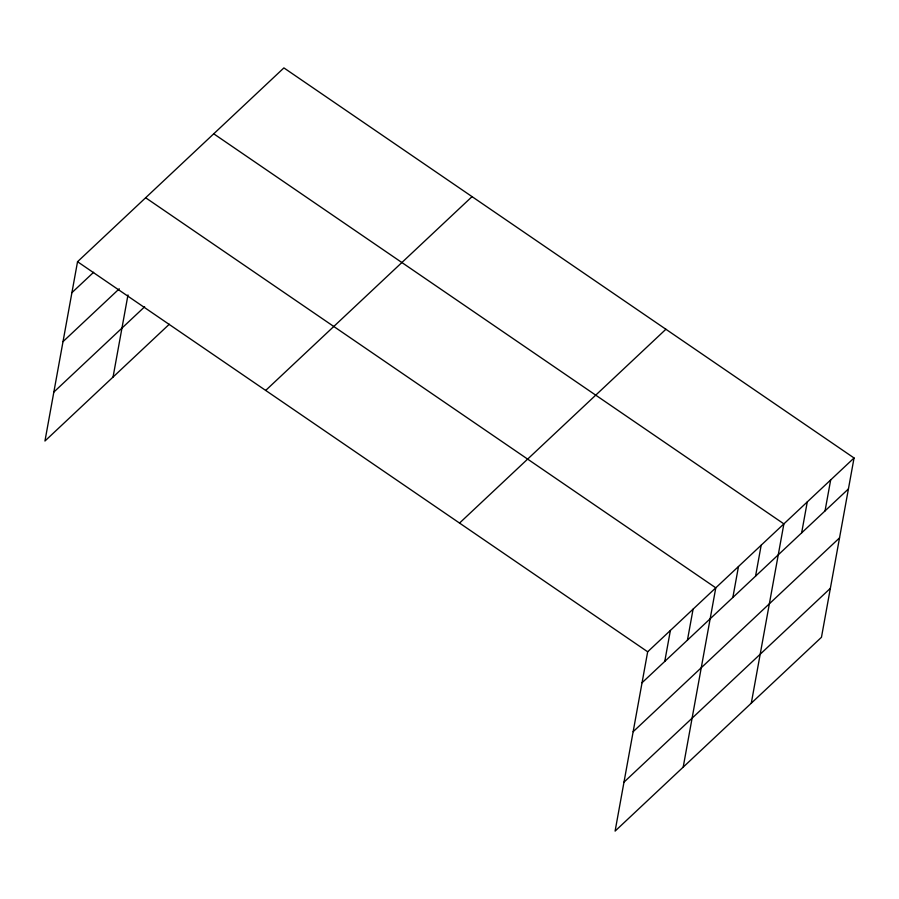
<?xml version="1.0" encoding="UTF-8"?>
<svg xmlns="http://www.w3.org/2000/svg" width="899" height="899" viewBox="0 0 899 899"><rect width="100%" height="100%" fill="white"/><g stroke="black" fill="none" stroke-linecap="round" stroke-linejoin="round"><path stroke-width="1.35" d="M854.05 457.984L647.673 651.786L615.096 831.092L821.461 637.29L854.05 457.984L283.904 67.908L77.539 261.71L44.95 441.016L169.315 324.224M113.049 377.063L127.984 294.928M664.754 661.428L670.384 630.469M687.454 640.11L693.084 609.151M683.195 767.139L715.784 587.834L145.638 197.758M732.854 597.475L738.484 566.516M755.553 576.158L761.183 545.199M751.294 703.175L783.883 523.881L213.737 133.805M801.65 532.871L807.268 501.912M825.035 510.913L830.665 479.954M71.909 292.669L93.62 272.285M63.009 341.631L119.275 288.793M53.85 392.065L144.649 306.784M265.677 390.436L472.054 196.634M459.535 523.061L665.901 329.259M642.055 682.746L848.42 488.944M633.154 731.707L839.531 537.894M623.996 782.141L830.361 588.328M77.539 261.71L647.673 651.786"/></g></svg>
